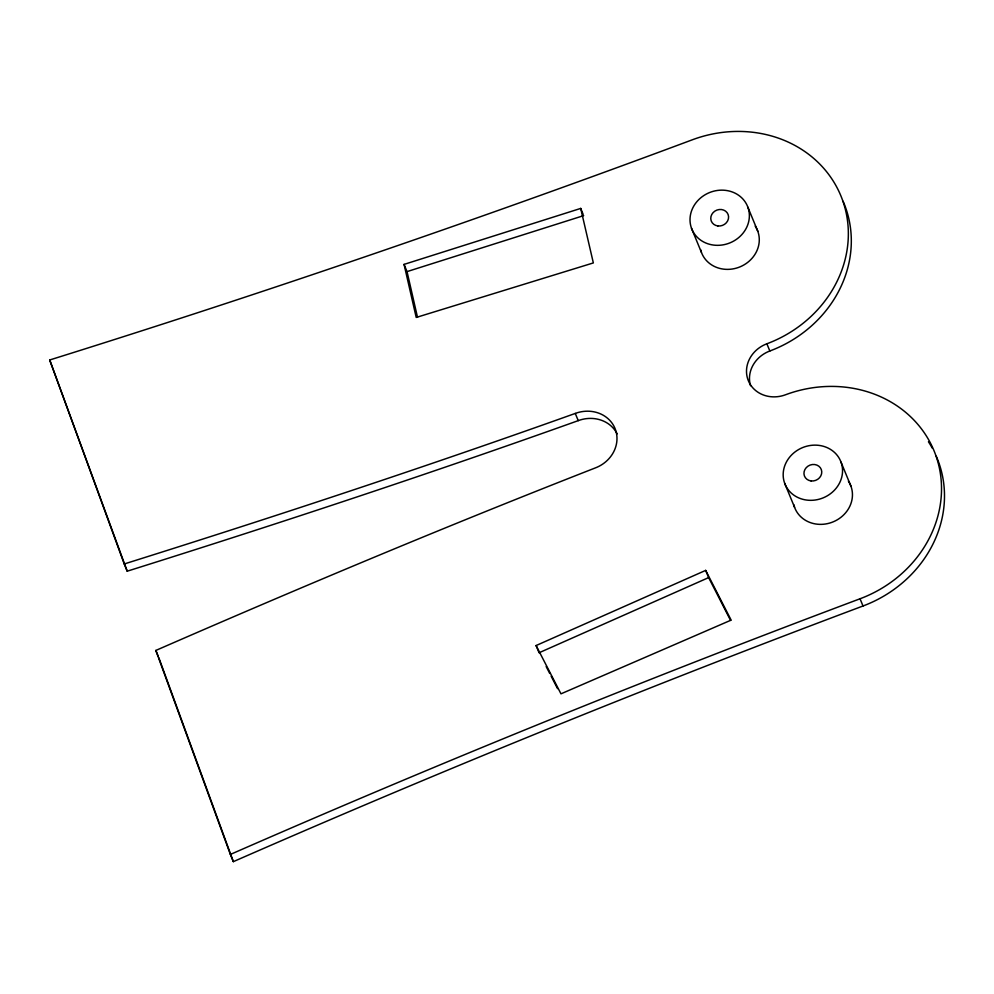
<?xml version="1.0" encoding="UTF-8"?>
<svg xmlns="http://www.w3.org/2000/svg" width="994" height="994" viewBox="0 0 994 994"><rect width="100%" height="100%" fill="white"/><g stroke="black" fill="none" stroke-linecap="round" stroke-linejoin="round"><path stroke-width="1.49" d="M536.101 645.541L705.678 570.394L731.137 620.107L560.976 693.837L536.101 645.541L539.071 652.76L708.647 577.601L730.578 620.418M230.372 854.442L155.834 650.436C301.182 587.019 447.486 525.702 595.195 467.975A32.193 29.037 -22.4 0 0 615.385 429.42A32.193 29.037 -22.4 0 0 575.265 413.429C426.004 466.77 275.462 516.47 124.238 563.971L49.7 359.977C265.845 292.41 480.152 218.966 692.333 139.794A120.398 108.582 -22.4 0 1 842.353 199.62A120.398 108.582 -22.4 0 1 766.871 343.787A30.093 27.149 -22.4 0 0 747.997 379.832A30.093 27.149 -22.4 0 0 785.496 394.78A120.398 108.582 -22.4 0 1 935.528 454.606A120.398 108.582 -22.4 0 1 860.034 598.773C647.889 678.293 437.907 763.554 230.372 854.442L233.341 861.649C440.876 770.772 650.859 685.512 863.016 605.992A120.398 108.582 -22.4 0 0 936.286 456.296M617.15 433.856A32.193 29.037 -22.4 0 0 578.247 420.636C428.973 473.989 278.432 523.689 127.207 571.19L124.238 563.971M580.707 208.417L593.343 262.925L416.213 317.446L404.061 264.392L580.707 208.417L583.18 214.431M404.061 264.392L407.031 271.611L583.677 215.623M546.178 666.552L549.732 673.46M551.148 676.218L557.547 688.631M747.873 207.199A30.093 27.149 -22.4 0 1 713.655 245.096A30.093 27.149 -22.4 0 1 697.527 200.925A30.093 27.149 -22.4 0 1 747.873 207.199L757.788 231.242M841.048 462.185A30.093 27.149 -22.4 0 1 806.83 500.094A30.093 27.149 -22.4 0 1 790.69 455.923A30.093 27.149 -22.4 0 1 841.048 462.185L850.963 486.24M766.871 343.787L769.841 350.994A30.093 27.149 -22.4 0 0 750.52 385.697M860.034 598.773L863.016 605.992M691.501 228.285L701.404 252.327M784.664 483.27L794.579 507.325M705.678 570.394L708.647 577.601M575.265 413.429L578.247 420.636M49.7 359.977L127.207 571.19M155.834 650.436L158.307 656.45M158.804 657.655L233.341 861.649M407.031 271.611L417.505 317.297M755.229 226.16A30.093 27.149 -22.4 0 1 740.381 266.703A30.093 27.149 -22.4 0 1 700.596 249.606M848.404 481.158A30.093 27.149 -22.4 0 1 833.556 521.688A30.093 27.149 -22.4 0 1 793.759 504.604M843.111 201.31A120.398 108.582 -22.4 0 1 769.841 350.994M928.433 441.771A120.398 108.582 -22.4 0 1 932.31 448.207M811.054 480.934A9.033 8.138 -22.4 0 0 821.317 469.566A9.033 8.138 -22.4 0 0 806.209 467.689A9.033 8.138 -22.4 0 0 811.054 480.934M717.879 225.949A9.033 8.138 -22.4 0 0 728.142 214.58A9.033 8.138 -22.4 0 0 713.033 212.691A9.033 8.138 -22.4 0 0 717.879 225.949"/></g></svg>
